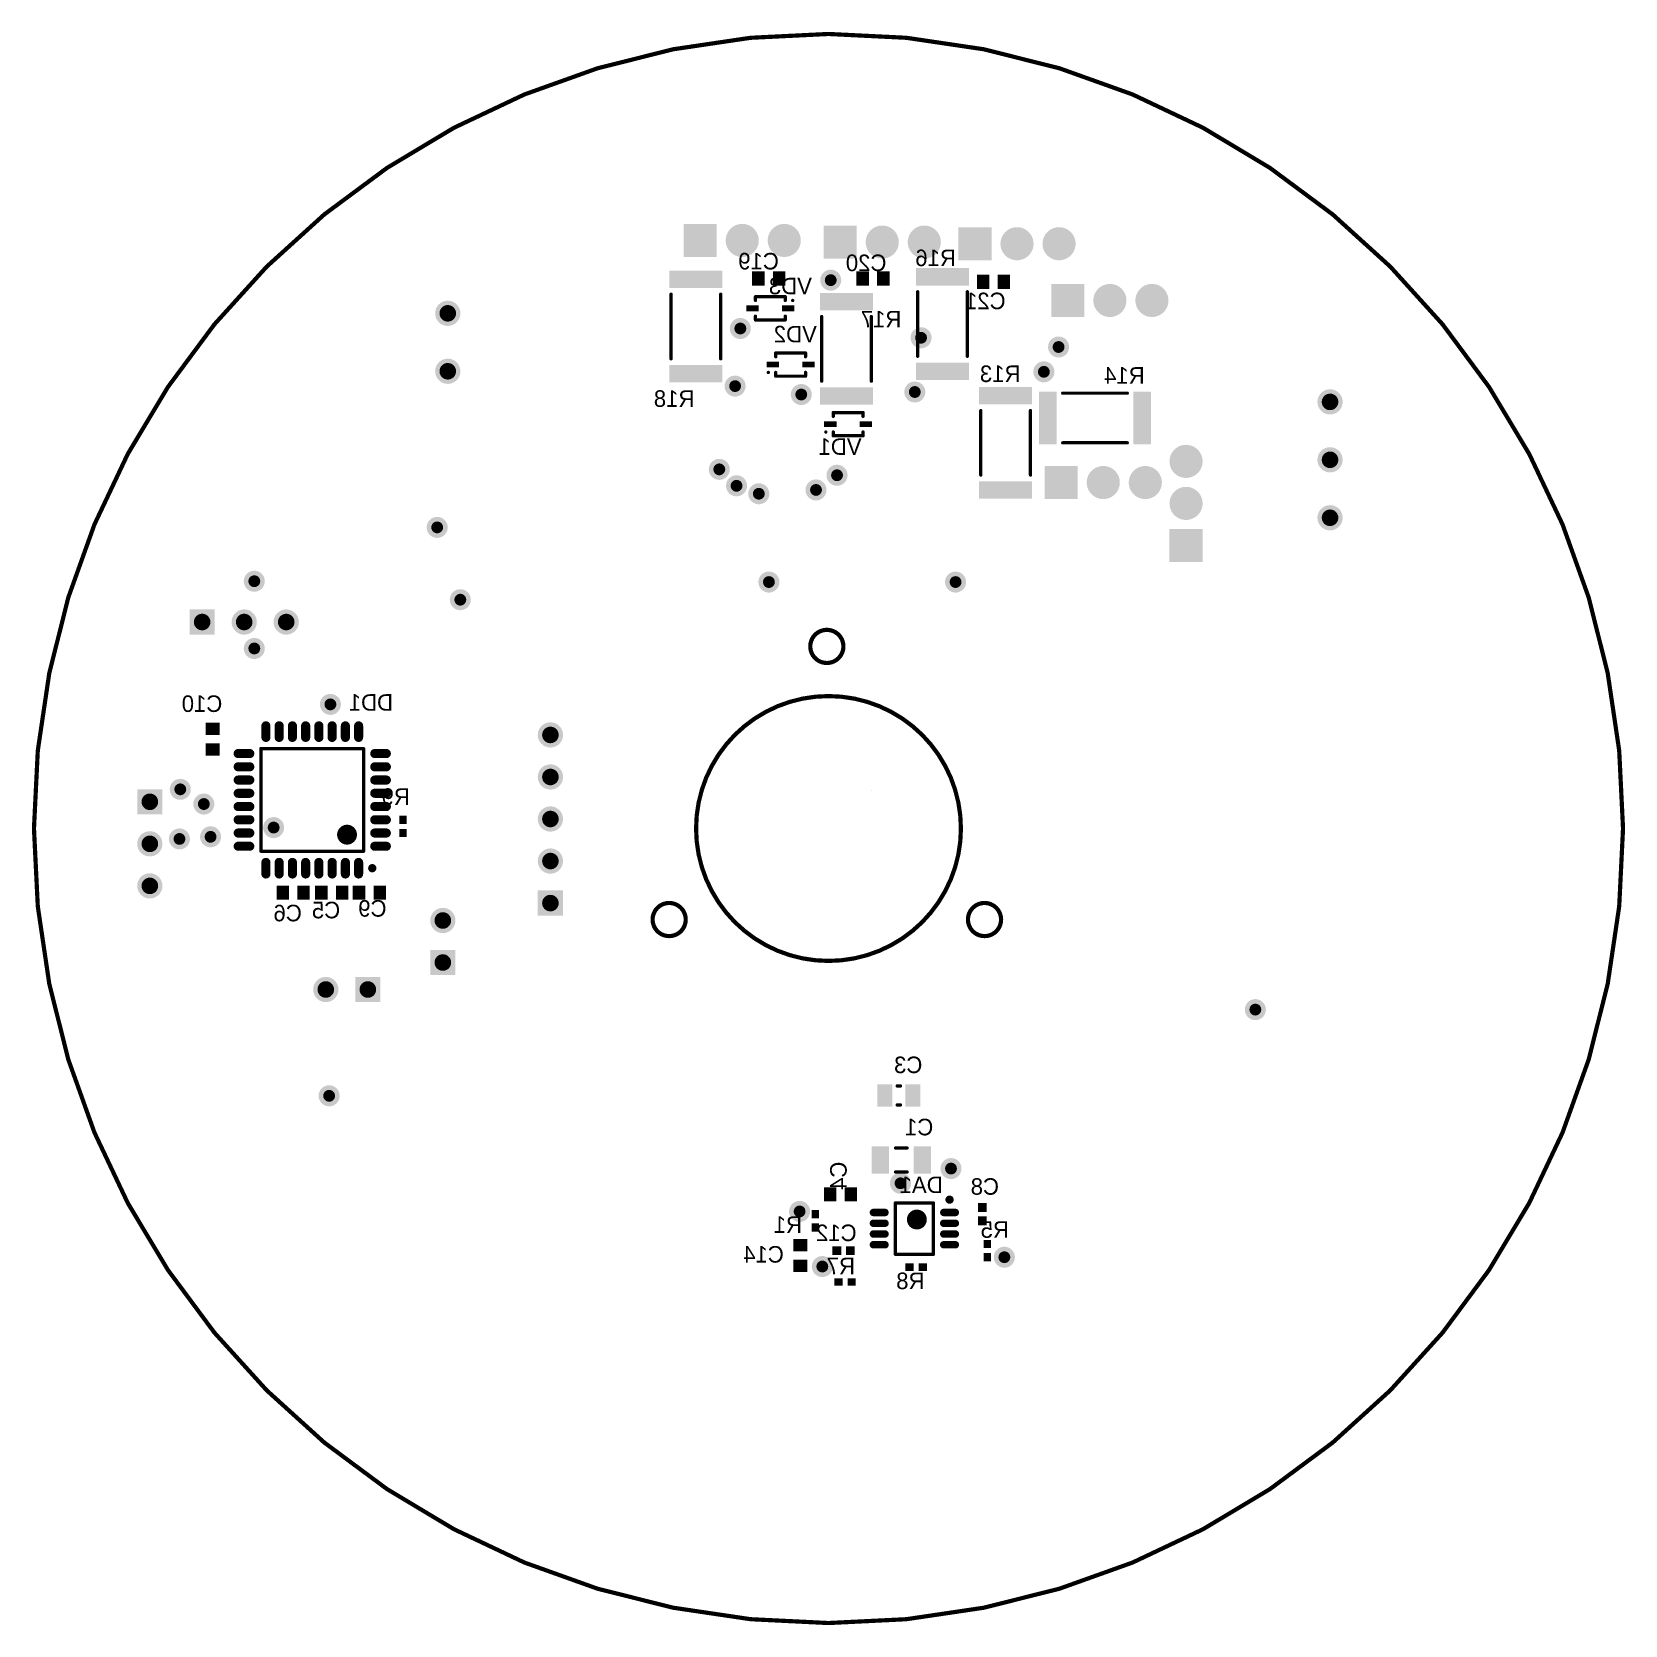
# Model space of a CAD drawing. Header units: millimetres. Extents: x 60.3 to 156.5, y 68.2 to 164.5.
import ezdxf

# ---------------------------------------------------------------- set-up
doc = ezdxf.new("R2010")
doc.units = ezdxf.units.MM
for name, color, linetype in [('BottomOverlay', 54, 'Continuous'), ('BottomPaste', 16, 'Continuous'), ('KeepOutLayer', 6, 'Continuous'), ('MultiLayer', 9, 'Continuous'), ('PadHoleLayer', 156, 'Continuous'), ('ViaHoleLayer', 16, 'Continuous')]:
    doc.layers.add(name, color=color, linetype=linetype)

# ---------------------------------------------------------------- blocks, each defined once
blk = doc.blocks.new('CAP0603_B_5')
at = {"layer": 'BottomPaste'}
for points in [[(-1, 0.425), (-1, -0.425), (-0.25, 0.425), (-0.25, -0.425)], [(0.25, 0.425), (0.25, -0.425), (1, 0.425), (1, -0.425)]]:
    blk.add_solid(points, dxfattribs=at)
blk = doc.blocks.new('CAP0603_B_6')
at = {"layer": 'BottomPaste'}
for points in [[(-1, 0.425), (-1, -0.425), (-0.25, 0.425), (-0.25, -0.425)], [(0.25, 0.425), (0.25, -0.425), (1, 0.425), (1, -0.425)]]:
    blk.add_solid(points, dxfattribs=at)
blk = doc.blocks.new('CAP0603_B_7')
at = {"layer": 'BottomPaste'}
for points in [[(-1, 0.425), (-1, -0.425), (-0.25, 0.425), (-0.25, -0.425)], [(0.25, 0.425), (0.25, -0.425), (1, 0.425), (1, -0.425)]]:
    blk.add_solid(points, dxfattribs=at)
blk = doc.blocks.new('CAP0603_B_12')
at = {"layer": 'BottomPaste'}
for points in [[(-1, 0.425), (-1, -0.425), (-0.25, 0.425), (-0.25, -0.425)], [(0.25, 0.425), (0.25, -0.425), (1, 0.425), (1, -0.425)]]:
    blk.add_solid(points, dxfattribs=at)
blk = doc.blocks.new('CAP0402_B_14')
at = {"layer": 'BottomPaste'}
for points in [[(-0.68, 0.26), (-0.68, -0.26), (-0.14, 0.26), (-0.14, -0.26)], [(0.14, 0.26), (0.14, -0.26), (0.68, 0.26), (0.68, -0.26)]]:
    blk.add_solid(points, dxfattribs=at)
blk = doc.blocks.new('CAP0603_B_16')
at = {"layer": 'BottomPaste'}
for points in [[(-1, 0.425), (-1, -0.425), (-0.25, 0.425), (-0.25, -0.425)], [(0.25, 0.425), (0.25, -0.425), (1, 0.425), (1, -0.425)]]:
    blk.add_solid(points, dxfattribs=at)
blk = doc.blocks.new('CAP0603_B_17')
at = {"layer": 'BottomPaste'}
for points in [[(-1, 0.425), (-1, -0.425), (-0.25, 0.425), (-0.25, -0.425)], [(0.25, 0.425), (0.25, -0.425), (1, 0.425), (1, -0.425)]]:
    blk.add_solid(points, dxfattribs=at)
blk = doc.blocks.new('CAP0402_B_18')
at = {"layer": 'BottomPaste'}
for points in [[(-0.68, 0.26), (-0.68, -0.26), (-0.14, 0.26), (-0.14, -0.26)], [(0.14, 0.26), (0.14, -0.26), (0.68, 0.26), (0.68, -0.26)]]:
    blk.add_solid(points, dxfattribs=at)
blk = doc.blocks.new('CAP0603_B_20')
at = {"layer": 'BottomPaste'}
for points in [[(-1, 0.425), (-1, -0.425), (-0.25, 0.425), (-0.25, -0.425)], [(0.25, 0.425), (0.25, -0.425), (1, 0.425), (1, -0.425)]]:
    blk.add_solid(points, dxfattribs=at)
blk = doc.blocks.new('CAP0603_B_21')
at = {"layer": 'BottomPaste'}
for points in [[(-1, 0.425), (-1, -0.425), (-0.25, 0.425), (-0.25, -0.425)], [(0.25, 0.425), (0.25, -0.425), (1, 0.425), (1, -0.425)]]:
    blk.add_solid(points, dxfattribs=at)
blk = doc.blocks.new('CAP0603_B_22')
at = {"layer": 'BottomPaste'}
for points in [[(-1, 0.425), (-1, -0.425), (-0.25, 0.425), (-0.25, -0.425)], [(0.25, 0.425), (0.25, -0.425), (1, 0.425), (1, -0.425)]]:
    blk.add_solid(points, dxfattribs=at)
blk = doc.blocks.new('CAP0805_B_23')
at = {"layer": 'BottomOverlay', "const_width": 0.2}
for points in [[(-0.1, 0.575), (0.1, 0.575)], [(-0.1, -0.575), (0.1, -0.575)]]:
    blk.add_lwpolyline(points, dxfattribs=at)
at = {"layer": 'BottomOverlay', "const_width": 0.1}
for points in [[(-0.15, 0.575, 1), (-0.05, 0.575, 1)], [(0.05, 0.575, 1), (0.15, 0.575, 1)], [(-0.15, -0.575, 1), (-0.05, -0.575, 1)], [(0.05, -0.575, 1), (0.15, -0.575, 1)]]:
    blk.add_lwpolyline(points, format="xyb", close=True, dxfattribs=at)
at = {"layer": 'BottomPaste'}
for points in [[(-1.3, 0.675), (-1.3, -0.675), (-0.4, 0.675), (-0.4, -0.675)], [(0.4, 0.675), (0.4, -0.675), (1.3, 0.675), (1.3, -0.675)]]:
    blk.add_solid(points, dxfattribs=at)
blk = doc.blocks.new('CAP1206_B_25')
at = {"layer": 'BottomOverlay', "const_width": 0.2}
for points in [[(-0.35, 0.725), (0.35, 0.725)], [(-0.35, -0.725), (0.35, -0.725)]]:
    blk.add_lwpolyline(points, dxfattribs=at)
at = {"layer": 'BottomOverlay', "const_width": 0.1}
for points in [[(-0.4, 0.725, 1), (-0.3, 0.725, 1)], [(0.3, 0.725, 1), (0.4, 0.725, 1)], [(-0.4, -0.725, 1), (-0.3, -0.725, 1)], [(0.3, -0.725, 1), (0.4, -0.725, 1)]]:
    blk.add_lwpolyline(points, format="xyb", close=True, dxfattribs=at)
at = {"layer": 'BottomPaste'}
for points in [[(-1.8, 0.825), (-1.8, -0.825), (-0.75, 0.825), (-0.75, -0.825)], [(0.75, 0.825), (0.75, -0.825), (1.8, 0.825), (1.8, -0.825)]]:
    blk.add_solid(points, dxfattribs=at)
blk = doc.blocks.new('350_3_26')
at = {"layer": 'MultiLayer', "const_width": 0.762}
for points in [[(-3.881, 0, 1), (-3.119, 0, 1)], [(-0.381, 0, 1), (0.381, 0, 1)], [(3.119, 0, 1), (3.881, 0, 1)]]:
    blk.add_lwpolyline(points, format="xyb", close=True, dxfattribs=at)
at = {"layer": 'PadHoleLayer', "const_width": 0.5}
for points in [[(-3.75, 0, 1), (-3.25, 0, 1)], [(-0.25, 0, 1), (0.25, 0, 1)], [(3.25, 0, 1), (3.75, 0, 1)]]:
    blk.add_lwpolyline(points, format="xyb", close=True, dxfattribs=at)
blk = doc.blocks.new('350_2_27')
at = {"layer": 'MultiLayer', "const_width": 0.762}
for points in [[(-2.131, 0, 1), (-1.369, 0, 1)], [(1.369, 0, 1), (2.131, 0, 1)]]:
    blk.add_lwpolyline(points, format="xyb", close=True, dxfattribs=at)
at = {"layer": 'PadHoleLayer', "const_width": 0.5}
for points in [[(-2, 0, 1), (-1.5, 0, 1)], [(1.5, 0, 1), (2, 0, 1)]]:
    blk.add_lwpolyline(points, format="xyb", close=True, dxfattribs=at)
blk = doc.blocks.new('PLC_2_28')
at = {"layer": 'MultiLayer', "const_width": 0.762}
blk.add_lwpolyline([(-1.651, 0, 1), (-0.889, 0, 1)], format="xyb", close=True, dxfattribs=at)
at = {"layer": 'MultiLayer'}
blk.add_solid([(0.508, -0.762), (2.032, -0.762), (0.508, 0.762), (2.032, 0.762)], dxfattribs=at)
at = {"layer": 'PadHoleLayer', "const_width": 0.5}
for points in [[(-1.52, 0, 1), (-1.02, 0, 1)], [(1.02, 0, 1), (1.52, 0, 1)]]:
    blk.add_lwpolyline(points, format="xyb", close=True, dxfattribs=at)
blk = doc.blocks.new('PLC_2_29')
at = {"layer": 'MultiLayer', "const_width": 0.762}
blk.add_lwpolyline([(-1.651, 0, 1), (-0.889, 0, 1)], format="xyb", close=True, dxfattribs=at)
at = {"layer": 'MultiLayer'}
blk.add_solid([(0.508, -0.762), (2.032, -0.762), (0.508, 0.762), (2.032, 0.762)], dxfattribs=at)
at = {"layer": 'PadHoleLayer', "const_width": 0.5}
for points in [[(-1.52, 0, 1), (-1.02, 0, 1)], [(1.02, 0, 1), (1.52, 0, 1)]]:
    blk.add_lwpolyline(points, format="xyb", close=True, dxfattribs=at)
blk = doc.blocks.new('PLC_5_30')
at = {"layer": 'MultiLayer', "const_width": 0.762}
for points in [[(-5.461, 0, 1), (-4.699, 0, 1)], [(-2.921, 0, 1), (-2.159, 0, 1)], [(-0.381, 0, 1), (0.381, 0, 1)], [(2.159, 0, 1), (2.921, 0, 1)]]:
    blk.add_lwpolyline(points, format="xyb", close=True, dxfattribs=at)
at = {"layer": 'MultiLayer'}
blk.add_solid([(4.318, -0.762), (5.842, -0.762), (4.318, 0.762), (5.842, 0.762)], dxfattribs=at)
at = {"layer": 'PadHoleLayer', "const_width": 0.5}
for points in [[(-5.33, 0, 1), (-4.83, 0, 1)], [(-2.79, 0, 1), (-2.29, 0, 1)], [(-0.25, 0, 1), (0.25, 0, 1)], [(2.29, 0, 1), (2.79, 0, 1)], [(4.83, 0, 1), (5.33, 0, 1)]]:
    blk.add_lwpolyline(points, format="xyb", close=True, dxfattribs=at)
blk = doc.blocks.new('PLC_3_31')
at = {"layer": 'MultiLayer', "const_width": 0.762}
for points in [[(-2.921, 0, 1), (-2.159, 0, 1)], [(-0.381, 0, 1), (0.381, 0, 1)]]:
    blk.add_lwpolyline(points, format="xyb", close=True, dxfattribs=at)
at = {"layer": 'MultiLayer'}
blk.add_solid([(1.778, -0.762), (3.302, -0.762), (1.778, 0.762), (3.302, 0.762)], dxfattribs=at)
at = {"layer": 'PadHoleLayer', "const_width": 0.5}
for points in [[(-2.79, 0, 1), (-2.29, 0, 1)], [(-0.25, 0, 1), (0.25, 0, 1)], [(2.29, 0, 1), (2.79, 0, 1)]]:
    blk.add_lwpolyline(points, format="xyb", close=True, dxfattribs=at)
blk = doc.blocks.new('PLC_3_32')
at = {"layer": 'MultiLayer', "const_width": 0.762}
for points in [[(-2.921, 0, 1), (-2.159, 0, 1)], [(-0.381, 0, 1), (0.381, 0, 1)]]:
    blk.add_lwpolyline(points, format="xyb", close=True, dxfattribs=at)
at = {"layer": 'MultiLayer'}
blk.add_solid([(1.778, -0.762), (3.302, -0.762), (1.778, 0.762), (3.302, 0.762)], dxfattribs=at)
at = {"layer": 'PadHoleLayer', "const_width": 0.5}
for points in [[(-2.79, 0, 1), (-2.29, 0, 1)], [(-0.25, 0, 1), (0.25, 0, 1)], [(2.29, 0, 1), (2.79, 0, 1)]]:
    blk.add_lwpolyline(points, format="xyb", close=True, dxfattribs=at)
blk = doc.blocks.new('TO_220_33')
at = {"layer": 'MultiLayer', "const_width": 1}
for points in [[(-0.5, 0, 1), (0.5, 0, 1)], [(2.04, 0, 1), (3.04, 0, 1)]]:
    blk.add_lwpolyline(points, format="xyb", close=True, dxfattribs=at)
at = {"layer": 'MultiLayer'}
blk.add_solid([(-3.54, -1), (-1.54, -1), (-3.54, 1), (-1.54, 1)], dxfattribs=at)
at = {"layer": 'PadHoleLayer', "const_width": 0.75}
for points in [[(-2.915, 0, 1), (-2.165, 0, 1)], [(-0.375, 0, 1), (0.375, 0, 1)], [(2.165, 0, 1), (2.915, 0, 1)]]:
    blk.add_lwpolyline(points, format="xyb", close=True, dxfattribs=at)
blk = doc.blocks.new('TO_220_34')
at = {"layer": 'MultiLayer', "const_width": 1}
for points in [[(-0.5, 0, 1), (0.5, 0, 1)], [(2.04, 0, 1), (3.04, 0, 1)]]:
    blk.add_lwpolyline(points, format="xyb", close=True, dxfattribs=at)
at = {"layer": 'MultiLayer'}
blk.add_solid([(-3.54, -1), (-1.54, -1), (-3.54, 1), (-1.54, 1)], dxfattribs=at)
at = {"layer": 'PadHoleLayer', "const_width": 0.75}
for points in [[(-2.915, 0, 1), (-2.165, 0, 1)], [(-0.375, 0, 1), (0.375, 0, 1)], [(2.165, 0, 1), (2.915, 0, 1)]]:
    blk.add_lwpolyline(points, format="xyb", close=True, dxfattribs=at)
blk = doc.blocks.new('TO_220_35')
at = {"layer": 'MultiLayer', "const_width": 1}
for points in [[(-0.5, 0, 1), (0.5, 0, 1)], [(2.04, 0, 1), (3.04, 0, 1)]]:
    blk.add_lwpolyline(points, format="xyb", close=True, dxfattribs=at)
at = {"layer": 'MultiLayer'}
blk.add_solid([(-3.54, -1), (-1.54, -1), (-3.54, 1), (-1.54, 1)], dxfattribs=at)
at = {"layer": 'PadHoleLayer', "const_width": 0.75}
for points in [[(-2.915, 0, 1), (-2.165, 0, 1)], [(-0.375, 0, 1), (0.375, 0, 1)], [(2.165, 0, 1), (2.915, 0, 1)]]:
    blk.add_lwpolyline(points, format="xyb", close=True, dxfattribs=at)
blk = doc.blocks.new('TO_220_36')
at = {"layer": 'MultiLayer', "const_width": 1}
for points in [[(-0.5, 0, 1), (0.5, 0, 1)], [(2.04, 0, 1), (3.04, 0, 1)]]:
    blk.add_lwpolyline(points, format="xyb", close=True, dxfattribs=at)
at = {"layer": 'MultiLayer'}
blk.add_solid([(-3.54, -1), (-1.54, -1), (-3.54, 1), (-1.54, 1)], dxfattribs=at)
at = {"layer": 'PadHoleLayer', "const_width": 0.75}
for points in [[(-2.915, 0, 1), (-2.165, 0, 1)], [(-0.375, 0, 1), (0.375, 0, 1)], [(2.165, 0, 1), (2.915, 0, 1)]]:
    blk.add_lwpolyline(points, format="xyb", close=True, dxfattribs=at)
blk = doc.blocks.new('TO_220_37')
at = {"layer": 'MultiLayer', "const_width": 1}
for points in [[(-0.5, 0, 1), (0.5, 0, 1)], [(2.04, 0, 1), (3.04, 0, 1)]]:
    blk.add_lwpolyline(points, format="xyb", close=True, dxfattribs=at)
at = {"layer": 'MultiLayer'}
blk.add_solid([(-3.54, -1), (-1.54, -1), (-3.54, 1), (-1.54, 1)], dxfattribs=at)
at = {"layer": 'PadHoleLayer', "const_width": 0.75}
for points in [[(-2.915, 0, 1), (-2.165, 0, 1)], [(-0.375, 0, 1), (0.375, 0, 1)], [(2.165, 0, 1), (2.915, 0, 1)]]:
    blk.add_lwpolyline(points, format="xyb", close=True, dxfattribs=at)
blk = doc.blocks.new('TO_220_38')
at = {"layer": 'MultiLayer', "const_width": 1}
for points in [[(-0.5, 0, 1), (0.5, 0, 1)], [(2.04, 0, 1), (3.04, 0, 1)]]:
    blk.add_lwpolyline(points, format="xyb", close=True, dxfattribs=at)
at = {"layer": 'MultiLayer'}
blk.add_solid([(-3.54, -1), (-1.54, -1), (-3.54, 1), (-1.54, 1)], dxfattribs=at)
at = {"layer": 'PadHoleLayer', "const_width": 0.75}
for points in [[(-2.915, 0, 1), (-2.165, 0, 1)], [(-0.375, 0, 1), (0.375, 0, 1)], [(2.165, 0, 1), (2.915, 0, 1)]]:
    blk.add_lwpolyline(points, format="xyb", close=True, dxfattribs=at)
blk = doc.blocks.new('SOD323_B_39')
at = {"layer": 'BottomOverlay', "const_width": 0.2}
for points in [[(0.9, 0.7), (-0.9, 0.7)], [(-0.9, 0.7), (-0.9, 0.475)], [(0.9, 0.7), (0.9, 0.475)], [(-0.9, -0.475), (-0.9, -0.7)], [(0.9, -0.7), (-0.9, -0.7)], [(0.9, -0.475), (0.9, -0.7)]]:
    blk.add_lwpolyline(points, dxfattribs=at)
at = {"layer": 'BottomOverlay'}
for points, const_width in [([(-0.95, 0.7, 1), (-0.85, 0.7, 1)], 0.1), ([(-0.95, 0.7, 1), (-0.85, 0.7, 1)], 0.1), ([(-0.95, 0.475, 1), (-0.85, 0.475, 1)], 0.1), ([(0.85, 0.7, 1), (0.95, 0.7, 1)], 0.1), ([(0.85, 0.7, 1), (0.95, 0.7, 1)], 0.1), ([(0.85, 0.475, 1), (0.95, 0.475, 1)], 0.1), ([(-1.3, -0.475, 1), (-1.4, -0.475, 1)], 0.1), ([(-1.425, -0.475, 1), (-1.375, -0.475, 1)], 0.05), ([(-1.325, -0.475, 1), (-1.275, -0.475, 1)], 0.05), ([(-0.95, -0.475, 1), (-0.85, -0.475, 1)], 0.1), ([(-0.95, -0.7, 1), (-0.85, -0.7, 1)], 0.1), ([(-0.95, -0.7, 1), (-0.85, -0.7, 1)], 0.1), ([(0.85, -0.475, 1), (0.95, -0.475, 1)], 0.1), ([(0.85, -0.7, 1), (0.95, -0.7, 1)], 0.1), ([(0.85, -0.7, 1), (0.95, -0.7, 1)], 0.1)]:
    blk.add_lwpolyline(points, format="xyb", close=True, dxfattribs=dict(at, const_width=const_width))
at = {"layer": 'BottomPaste'}
for points in [[(-1.45, 0.175), (-1.45, -0.175), (-0.7, 0.175), (-0.7, -0.175)], [(0.7, 0.175), (0.7, -0.175), (1.45, 0.175), (1.45, -0.175)]]:
    blk.add_solid(points, dxfattribs=at)
blk = doc.blocks.new('SOD323_B_40')
at = {"layer": 'BottomOverlay', "const_width": 0.2}
for points in [[(-0.9, 0.475), (-0.9, 0.7)], [(-0.9, 0.7), (0.9, 0.7)], [(0.9, 0.475), (0.9, 0.7)], [(-0.9, -0.7), (-0.9, -0.475)], [(-0.9, -0.7), (0.9, -0.7)], [(0.9, -0.7), (0.9, -0.475)]]:
    blk.add_lwpolyline(points, dxfattribs=at)
at = {"layer": 'BottomOverlay'}
for points, const_width in [([(-0.95, 0.7, 1), (-0.85, 0.7, 1)], 0.1), ([(-0.95, 0.7, 1), (-0.85, 0.7, 1)], 0.1), ([(-0.95, 0.475, 1), (-0.85, 0.475, 1)], 0.1), ([(0.85, 0.7, 1), (0.95, 0.7, 1)], 0.1), ([(0.85, 0.7, 1), (0.95, 0.7, 1)], 0.1), ([(0.85, 0.475, 1), (0.95, 0.475, 1)], 0.1), ([(-1.3, -0.475, 1), (-1.4, -0.475, 1)], 0.1), ([(-1.425, -0.475, 1), (-1.375, -0.475, 1)], 0.05), ([(-1.325, -0.475, 1), (-1.275, -0.475, 1)], 0.05), ([(-0.95, -0.475, 1), (-0.85, -0.475, 1)], 0.1), ([(-0.95, -0.7, 1), (-0.85, -0.7, 1)], 0.1), ([(-0.95, -0.7, 1), (-0.85, -0.7, 1)], 0.1), ([(0.85, -0.475, 1), (0.95, -0.475, 1)], 0.1), ([(0.85, -0.7, 1), (0.95, -0.7, 1)], 0.1), ([(0.85, -0.7, 1), (0.95, -0.7, 1)], 0.1)]:
    blk.add_lwpolyline(points, format="xyb", close=True, dxfattribs=dict(at, const_width=const_width))
at = {"layer": 'BottomPaste'}
for points in [[(-1.45, 0.175), (-1.45, -0.175), (-0.7, 0.175), (-0.7, -0.175)], [(0.7, 0.175), (0.7, -0.175), (1.45, 0.175), (1.45, -0.175)]]:
    blk.add_solid(points, dxfattribs=at)
blk = doc.blocks.new('SOD323_B_41')
at = {"layer": 'BottomOverlay', "const_width": 0.2}
for points in [[(-0.9, 0.475), (-0.9, 0.7)], [(-0.9, 0.7), (0.9, 0.7)], [(0.9, 0.475), (0.9, 0.7)], [(-0.9, -0.7), (-0.9, -0.475)], [(-0.9, -0.7), (0.9, -0.7)], [(0.9, -0.7), (0.9, -0.475)]]:
    blk.add_lwpolyline(points, dxfattribs=at)
at = {"layer": 'BottomOverlay'}
for points, const_width in [([(-0.95, 0.7, 1), (-0.85, 0.7, 1)], 0.1), ([(-0.95, 0.7, 1), (-0.85, 0.7, 1)], 0.1), ([(-0.95, 0.475, 1), (-0.85, 0.475, 1)], 0.1), ([(0.85, 0.7, 1), (0.95, 0.7, 1)], 0.1), ([(0.85, 0.7, 1), (0.95, 0.7, 1)], 0.1), ([(0.85, 0.475, 1), (0.95, 0.475, 1)], 0.1), ([(-1.3, -0.475, 1), (-1.4, -0.475, 1)], 0.1), ([(-1.425, -0.475, 1), (-1.375, -0.475, 1)], 0.05), ([(-1.325, -0.475, 1), (-1.275, -0.475, 1)], 0.05), ([(-0.95, -0.475, 1), (-0.85, -0.475, 1)], 0.1), ([(-0.95, -0.7, 1), (-0.85, -0.7, 1)], 0.1), ([(-0.95, -0.7, 1), (-0.85, -0.7, 1)], 0.1), ([(0.85, -0.475, 1), (0.95, -0.475, 1)], 0.1), ([(0.85, -0.7, 1), (0.95, -0.7, 1)], 0.1), ([(0.85, -0.7, 1), (0.95, -0.7, 1)], 0.1)]:
    blk.add_lwpolyline(points, format="xyb", close=True, dxfattribs=dict(at, const_width=const_width))
at = {"layer": 'BottomPaste'}
for points in [[(-1.45, 0.175), (-1.45, -0.175), (-0.7, 0.175), (-0.7, -0.175)], [(0.7, 0.175), (0.7, -0.175), (1.45, 0.175), (1.45, -0.175)]]:
    blk.add_solid(points, dxfattribs=at)
blk = doc.blocks.new('RES2512_B_46')
at = {"layer": 'BottomOverlay', "const_width": 0.2}
for points in [[(-1.95, 1.5), (1.95, 1.5)], [(-1.95, -1.5), (1.95, -1.5)]]:
    blk.add_lwpolyline(points, dxfattribs=at)
at = {"layer": 'BottomOverlay', "const_width": 0.1}
for points in [[(-2, 1.5, 1), (-1.9, 1.5, 1)], [(1.9, 1.5, 1), (2, 1.5, 1)], [(-2, -1.5, 1), (-1.9, -1.5, 1)], [(1.9, -1.5, 1), (2, -1.5, 1)]]:
    blk.add_lwpolyline(points, format="xyb", close=True, dxfattribs=at)
at = {"layer": 'BottomPaste'}
for points in [[(-3.375, 1.6), (-3.375, -1.6), (-2.325, 1.6), (-2.325, -1.6)], [(2.325, 1.6), (2.325, -1.6), (3.375, 1.6), (3.375, -1.6)]]:
    blk.add_solid(points, dxfattribs=at)
blk = doc.blocks.new('RES2512_B_47')
at = {"layer": 'BottomOverlay', "const_width": 0.2}
for points in [[(-1.95, 1.5), (1.95, 1.5)], [(-1.95, -1.5), (1.95, -1.5)]]:
    blk.add_lwpolyline(points, dxfattribs=at)
at = {"layer": 'BottomOverlay', "const_width": 0.1}
for points in [[(-2, 1.5, 1), (-1.9, 1.5, 1)], [(1.9, 1.5, 1), (2, 1.5, 1)], [(-2, -1.5, 1), (-1.9, -1.5, 1)], [(1.9, -1.5, 1), (2, -1.5, 1)]]:
    blk.add_lwpolyline(points, format="xyb", close=True, dxfattribs=at)
at = {"layer": 'BottomPaste'}
for points in [[(-3.375, 1.6), (-3.375, -1.6), (-2.325, 1.6), (-2.325, -1.6)], [(2.325, 1.6), (2.325, -1.6), (3.375, 1.6), (3.375, -1.6)]]:
    blk.add_solid(points, dxfattribs=at)
blk = doc.blocks.new('RES2512_B_48')
at = {"layer": 'BottomOverlay', "const_width": 0.2}
for points in [[(-1.95, 1.5), (1.95, 1.5)], [(-1.95, -1.5), (1.95, -1.5)]]:
    blk.add_lwpolyline(points, dxfattribs=at)
at = {"layer": 'BottomOverlay', "const_width": 0.1}
for points in [[(-2, 1.5, 1), (-1.9, 1.5, 1)], [(1.9, 1.5, 1), (2, 1.5, 1)], [(-2, -1.5, 1), (-1.9, -1.5, 1)], [(1.9, -1.5, 1), (2, -1.5, 1)]]:
    blk.add_lwpolyline(points, format="xyb", close=True, dxfattribs=at)
at = {"layer": 'BottomPaste'}
for points in [[(-3.375, 1.6), (-3.375, -1.6), (-2.325, 1.6), (-2.325, -1.6)], [(2.325, 1.6), (2.325, -1.6), (3.375, 1.6), (3.375, -1.6)]]:
    blk.add_solid(points, dxfattribs=at)
blk = doc.blocks.new('RES2512_B_50')
at = {"layer": 'BottomOverlay', "const_width": 0.2}
for points in [[(-1.95, 1.5), (1.95, 1.5)], [(-1.95, -1.5), (1.95, -1.5)]]:
    blk.add_lwpolyline(points, dxfattribs=at)
at = {"layer": 'BottomOverlay', "const_width": 0.1}
for points in [[(-2, 1.5, 1), (-1.9, 1.5, 1)], [(1.9, 1.5, 1), (2, 1.5, 1)], [(-2, -1.5, 1), (-1.9, -1.5, 1)], [(1.9, -1.5, 1), (2, -1.5, 1)]]:
    blk.add_lwpolyline(points, format="xyb", close=True, dxfattribs=at)
at = {"layer": 'BottomPaste'}
for points in [[(-3.375, 1.6), (-3.375, -1.6), (-2.325, 1.6), (-2.325, -1.6)], [(2.325, 1.6), (2.325, -1.6), (3.375, 1.6), (3.375, -1.6)]]:
    blk.add_solid(points, dxfattribs=at)
blk = doc.blocks.new('RES2512_B_51')
at = {"layer": 'BottomOverlay', "const_width": 0.2}
for points in [[(1.95, 1.5), (-1.95, 1.5)], [(1.95, -1.5), (-1.95, -1.5)]]:
    blk.add_lwpolyline(points, dxfattribs=at)
at = {"layer": 'BottomOverlay', "const_width": 0.1}
for points in [[(-2, 1.5, 1), (-1.9, 1.5, 1)], [(1.9, 1.5, 1), (2, 1.5, 1)], [(-2, -1.5, 1), (-1.9, -1.5, 1)], [(1.9, -1.5, 1), (2, -1.5, 1)]]:
    blk.add_lwpolyline(points, format="xyb", close=True, dxfattribs=at)
at = {"layer": 'BottomPaste'}
for points in [[(-3.375, 1.6), (-3.375, -1.6), (-2.325, 1.6), (-2.325, -1.6)], [(2.325, 1.6), (2.325, -1.6), (3.375, 1.6), (3.375, -1.6)]]:
    blk.add_solid(points, dxfattribs=at)
blk = doc.blocks.new('RES0402_B_55')
at = {"layer": 'BottomPaste'}
for points in [[(-0.65, 0.225), (-0.65, -0.225), (-0.15, 0.225), (-0.15, -0.225)], [(0.15, 0.225), (0.15, -0.225), (0.65, 0.225), (0.65, -0.225)]]:
    blk.add_solid(points, dxfattribs=at)
blk = doc.blocks.new('RES0402_B_56')
at = {"layer": 'BottomPaste'}
for points in [[(-0.65, 0.225), (-0.65, -0.225), (-0.15, 0.225), (-0.15, -0.225)], [(0.15, 0.225), (0.15, -0.225), (0.65, 0.225), (0.65, -0.225)]]:
    blk.add_solid(points, dxfattribs=at)
blk = doc.blocks.new('RES0402_B_57')
at = {"layer": 'BottomPaste'}
for points in [[(-0.65, 0.225), (-0.65, -0.225), (-0.15, 0.225), (-0.15, -0.225)], [(0.15, 0.225), (0.15, -0.225), (0.65, 0.225), (0.65, -0.225)]]:
    blk.add_solid(points, dxfattribs=at)
blk = doc.blocks.new('RES0402_B_59')
at = {"layer": 'BottomPaste'}
for points in [[(-0.65, 0.225), (-0.65, -0.225), (-0.15, 0.225), (-0.15, -0.225)], [(0.15, 0.225), (0.15, -0.225), (0.65, 0.225), (0.65, -0.225)]]:
    blk.add_solid(points, dxfattribs=at)
blk = doc.blocks.new('RES0402_B_63')
at = {"layer": 'BottomPaste'}
for points in [[(-0.65, 0.225), (-0.65, -0.225), (-0.15, 0.225), (-0.15, -0.225)], [(0.15, 0.225), (0.15, -0.225), (0.65, 0.225), (0.65, -0.225)]]:
    blk.add_solid(points, dxfattribs=at)
blk = doc.blocks.new('LQFP32_B_66')
at = {"layer": 'BottomOverlay', "const_width": 0.2}
for points in [[(-3.1, 3.1), (3.1, 3.1)], [(-3.1, 3.1), (-3.1, -3.1)], [(3.1, 3.1), (3.1, -3.1)], [(-3.1, -3.1), (3.1, -3.1)]]:
    blk.add_lwpolyline(points, dxfattribs=at)
at = {"layer": 'BottomOverlay'}
for points, const_width in [([(-3.15, 3.1, 1), (-3.05, 3.1, 1)], 0.1), ([(-3.15, 3.1, 1), (-3.05, 3.1, 1)], 0.1), ([(3.05, 3.1, 1), (3.15, 3.1, 1)], 0.1), ([(3.05, 3.1, 1), (3.15, 3.1, 1)], 0.1), ([(-1.8, -2.1, 1), (-2.4, -2.1, 1)], 0.6), ([(-2.55, -2.1, 1), (-2.25, -2.1, 1)], 0.3), ([(-1.95, -2.1, 1), (-1.65, -2.1, 1)], 0.3), ([(-4, -3.625, 1), (-4.25, -3.625, 1)], 0.25), ([(-4.313, -3.625, 1), (-4.188, -3.625, 1)], 0.125), ([(-4.062, -3.625, 1), (-3.938, -3.625, 1)], 0.125), ([(-3.15, -3.1, 1), (-3.05, -3.1, 1)], 0.1), ([(-3.15, -3.1, 1), (-3.05, -3.1, 1)], 0.1), ([(3.05, -3.1, 1), (3.15, -3.1, 1)], 0.1), ([(3.05, -3.1, 1), (3.15, -3.1, 1)], 0.1)]:
    blk.add_lwpolyline(points, format="xyb", close=True, dxfattribs=dict(at, const_width=const_width))
at = {"layer": 'BottomPaste', "const_width": 0.55}
for points in [[(-2.8, 4.475), (-2.8, 3.775)], [(-2, 4.475), (-2, 3.775)], [(-1.2, 4.475), (-1.2, 3.775)], [(-0.4, 4.475), (-0.4, 3.775)], [(0.4, 4.475), (0.4, 3.775)], [(1.2, 4.475), (1.2, 3.775)], [(2, 4.475), (2, 3.775)], [(2.8, 4.475), (2.8, 3.775)], [(-3.775, 2.8), (-4.475, 2.8)], [(4.475, 2.8), (3.775, 2.8)], [(-3.775, 2), (-4.475, 2)], [(4.475, 2), (3.775, 2)], [(-3.775, 1.2), (-4.475, 1.2)], [(4.475, 1.2), (3.775, 1.2)], [(-3.775, 0.4), (-4.475, 0.4)], [(4.475, 0.4), (3.775, 0.4)], [(-3.775, -0.4), (-4.475, -0.4)], [(-3.775, -1.2), (-4.475, -1.2)], [(4.475, -0.4), (3.775, -0.4)], [(4.475, -1.2), (3.775, -1.2)], [(-3.775, -2), (-4.475, -2)], [(4.475, -2), (3.775, -2)], [(-3.775, -2.8), (-4.475, -2.8)], [(4.475, -2.8), (3.775, -2.8)], [(-2.8, -3.775), (-2.8, -4.475)], [(-2, -3.775), (-2, -4.475)], [(-1.2, -3.775), (-1.2, -4.475)], [(-0.4, -3.775), (-0.4, -4.475)], [(0.4, -3.775), (0.4, -4.475)], [(1.2, -3.775), (1.2, -4.475)], [(2, -3.775), (2, -4.475)], [(2.8, -3.775), (2.8, -4.475)]]:
    blk.add_lwpolyline(points, dxfattribs=at)
at = {"layer": 'BottomPaste', "const_width": 0.275}
for points in [[(-2.937, 4.475, 1), (-2.662, 4.475, 1)], [(-2.937, 3.775, 1), (-2.662, 3.775, 1)], [(-2.137, 4.475, 1), (-1.862, 4.475, 1)], [(-2.137, 3.775, 1), (-1.862, 3.775, 1)], [(-1.338, 4.475, 1), (-1.062, 4.475, 1)], [(-1.338, 3.775, 1), (-1.062, 3.775, 1)], [(-0.538, 4.475, 1), (-0.263, 4.475, 1)], [(-0.538, 3.775, 1), (-0.263, 3.775, 1)], [(0.263, 4.475, 1), (0.538, 4.475, 1)], [(0.263, 3.775, 1), (0.538, 3.775, 1)], [(1.063, 4.475, 1), (1.338, 4.475, 1)], [(1.063, 3.775, 1), (1.338, 3.775, 1)], [(1.863, 4.475, 1), (2.138, 4.475, 1)], [(1.863, 3.775, 1), (2.138, 3.775, 1)], [(2.663, 4.475, 1), (2.938, 4.475, 1)], [(2.663, 3.775, 1), (2.938, 3.775, 1)], [(-4.612, 2.8, 1), (-4.337, 2.8, 1)], [(-3.912, 2.8, 1), (-3.637, 2.8, 1)], [(3.638, 2.8, 1), (3.913, 2.8, 1)], [(4.338, 2.8, 1), (4.613, 2.8, 1)], [(-4.612, 2, 1), (-4.337, 2, 1)], [(-3.912, 2, 1), (-3.637, 2, 1)], [(3.638, 2, 1), (3.913, 2, 1)], [(4.338, 2, 1), (4.613, 2, 1)], [(-4.612, 1.2, 1), (-4.337, 1.2, 1)], [(-3.912, 1.2, 1), (-3.637, 1.2, 1)], [(3.638, 1.2, 1), (3.913, 1.2, 1)], [(4.338, 1.2, 1), (4.613, 1.2, 1)], [(-4.612, 0.4, 1), (-4.337, 0.4, 1)], [(-3.912, 0.4, 1), (-3.637, 0.4, 1)], [(3.638, 0.4, 1), (3.913, 0.4, 1)], [(4.338, 0.4, 1), (4.613, 0.4, 1)], [(-4.612, -0.4, 1), (-4.337, -0.4, 1)], [(-4.612, -1.2, 1), (-4.337, -1.2, 1)], [(-3.912, -0.4, 1), (-3.637, -0.4, 1)], [(-3.912, -1.2, 1), (-3.637, -1.2, 1)], [(3.638, -0.4, 1), (3.913, -0.4, 1)], [(3.638, -1.2, 1), (3.913, -1.2, 1)], [(4.338, -0.4, 1), (4.613, -0.4, 1)], [(4.338, -1.2, 1), (4.613, -1.2, 1)], [(-4.612, -2, 1), (-4.337, -2, 1)], [(-3.912, -2, 1), (-3.637, -2, 1)], [(3.638, -2, 1), (3.913, -2, 1)], [(4.338, -2, 1), (4.613, -2, 1)], [(-4.612, -2.8, 1), (-4.337, -2.8, 1)], [(-3.912, -2.8, 1), (-3.637, -2.8, 1)], [(3.638, -2.8, 1), (3.913, -2.8, 1)], [(4.338, -2.8, 1), (4.613, -2.8, 1)], [(-2.937, -3.775, 1), (-2.662, -3.775, 1)], [(-2.137, -3.775, 1), (-1.862, -3.775, 1)], [(-1.338, -3.775, 1), (-1.062, -3.775, 1)], [(-0.538, -3.775, 1), (-0.263, -3.775, 1)], [(0.263, -3.775, 1), (0.538, -3.775, 1)], [(1.063, -3.775, 1), (1.338, -3.775, 1)], [(1.863, -3.775, 1), (2.138, -3.775, 1)], [(2.663, -3.775, 1), (2.938, -3.775, 1)], [(-2.937, -4.475, 1), (-2.662, -4.475, 1)], [(-2.137, -4.475, 1), (-1.862, -4.475, 1)], [(-1.338, -4.475, 1), (-1.062, -4.475, 1)], [(-0.538, -4.475, 1), (-0.263, -4.475, 1)], [(0.263, -4.475, 1), (0.538, -4.475, 1)], [(1.063, -4.475, 1), (1.338, -4.475, 1)], [(1.863, -4.475, 1), (2.138, -4.475, 1)], [(2.663, -4.475, 1), (2.938, -4.475, 1)]]:
    blk.add_lwpolyline(points, format="xyb", close=True, dxfattribs=at)
blk = doc.blocks.new('VSSOP8_B_70')
at = {"layer": 'BottomOverlay', "const_width": 0.2}
for points in [[(1.15, 1.55), (-1.15, 1.55)], [(-1.15, 1.55), (-1.15, -1.55)], [(1.15, 1.55), (1.15, -1.55)], [(1.15, -1.55), (-1.15, -1.55)]]:
    blk.add_lwpolyline(points, dxfattribs=at)
at = {"layer": 'BottomOverlay'}
for points, const_width in [([(-1.2, 1.55, 1), (-1.1, 1.55, 1)], 0.1), ([(-1.2, 1.55, 1), (-1.1, 1.55, 1)], 0.1), ([(1.1, 1.55, 1), (1.2, 1.55, 1)], 0.1), ([(1.1, 1.55, 1), (1.2, 1.55, 1)], 0.1), ([(0.15, -0.55, 1), (-0.45, -0.55, 1)], 0.6), ([(-0.6, -0.55, 1), (-0.3, -0.55, 1)], 0.3), ([(0, -0.55, 1), (0.3, -0.55, 1)], 0.3), ([(-2, -1.75, 1), (-2.25, -1.75, 1)], 0.25), ([(-2.312, -1.75, 1), (-2.188, -1.75, 1)], 0.125), ([(-2.062, -1.75, 1), (-1.937, -1.75, 1)], 0.125), ([(-1.2, -1.55, 1), (-1.1, -1.55, 1)], 0.1), ([(-1.2, -1.55, 1), (-1.1, -1.55, 1)], 0.1), ([(1.1, -1.55, 1), (1.2, -1.55, 1)], 0.1), ([(1.1, -1.55, 1), (1.2, -1.55, 1)], 0.1)]:
    blk.add_lwpolyline(points, format="xyb", close=True, dxfattribs=dict(at, const_width=const_width))
at = {"layer": 'BottomPaste', "const_width": 0.45}
for points in [[(-1.775, 0.975), (-2.475, 0.975)], [(2.475, 0.975), (1.775, 0.975)], [(-1.775, 0.325), (-2.475, 0.325)], [(2.475, 0.325), (1.775, 0.325)], [(-1.775, -0.325), (-2.475, -0.325)], [(-1.775, -0.975), (-2.475, -0.975)], [(2.475, -0.325), (1.775, -0.325)], [(2.475, -0.975), (1.775, -0.975)]]:
    blk.add_lwpolyline(points, dxfattribs=at)
at = {"layer": 'BottomPaste', "const_width": 0.225}
for points in [[(-2.588, 0.975, 1), (-2.363, 0.975, 1)], [(-1.888, 0.975, 1), (-1.663, 0.975, 1)], [(1.662, 0.975, 1), (1.887, 0.975, 1)], [(2.362, 0.975, 1), (2.587, 0.975, 1)], [(-2.588, 0.325, 1), (-2.363, 0.325, 1)], [(-1.888, 0.325, 1), (-1.663, 0.325, 1)], [(1.662, 0.325, 1), (1.887, 0.325, 1)], [(2.362, 0.325, 1), (2.587, 0.325, 1)], [(-2.588, -0.325, 1), (-2.363, -0.325, 1)], [(-2.588, -0.975, 1), (-2.363, -0.975, 1)], [(-1.888, -0.325, 1), (-1.663, -0.325, 1)], [(-1.888, -0.975, 1), (-1.663, -0.975, 1)], [(1.662, -0.325, 1), (1.887, -0.325, 1)], [(1.662, -0.975, 1), (1.887, -0.975, 1)], [(2.362, -0.325, 1), (2.587, -0.325, 1)], [(2.362, -0.975, 1), (2.587, -0.975, 1)]]:
    blk.add_lwpolyline(points, format="xyb", close=True, dxfattribs=at)

msp = doc.modelspace()

# ---------------------------------------------------------------- linework, layer by layer
at = {"layer": 'KeepOutLayer'}
for points, const_width in [([(156.4, 116.327, 1), (60.4, 116.327, 1)], 0.254), ([(109.3, 127.327, 1), (107.3, 127.327, 1)], 0.254), ([(107.236, 127.327, 1), (107.363, 127.327, 1)], 0.127), ([(109.236, 127.327, 1), (109.363, 127.327, 1)], 0.127), ([(116.4, 116.327, 1), (100.4, 116.327, 1)], 0.254), ([(60.337, 116.327, 1), (60.464, 116.327, 1)], 0.127), ([(100.337, 116.327, 1), (100.464, 116.327, 1)], 0.127), ([(116.337, 116.327, 1), (116.464, 116.327, 1)], 0.127), ([(156.337, 116.327, 1), (156.464, 116.327, 1)], 0.127), ([(99.774, 110.827, 1), (97.774, 110.827, 1)], 0.254), ([(118.826, 110.827, 1), (116.826, 110.827, 1)], 0.254), ([(97.71, 110.827, 1), (97.837, 110.827, 1)], 0.127), ([(99.71, 110.827, 1), (99.837, 110.827, 1)], 0.127), ([(116.763, 110.827, 1), (116.89, 110.827, 1)], 0.127), ([(118.763, 110.827, 1), (118.89, 110.827, 1)], 0.127)]:
    msp.add_lwpolyline(points, format="xyb", close=True, dxfattribs=dict(at, const_width=const_width))
at = {"layer": 'MultiLayer'}
for p, q in [((107.523, 127.964), (107.663, 128.104)), ((107.663, 128.104), (107.826, 128.213)), ((107.826, 128.213), (108.008, 128.289)), ((108.008, 128.289), (108.202, 128.327)), ((108.202, 128.327), (108.398, 128.327)), ((108.398, 128.327), (108.592, 128.289)), ((108.592, 128.289), (108.774, 128.213)), ((108.774, 128.213), (108.937, 128.104)), ((108.937, 128.104), (109.077, 127.964)), ((107.3, 127.425), (107.338, 127.619)), ((107.3, 127.327), (107.3, 127.425)), ((107.3, 127.229), (107.3, 127.327)), ((107.338, 127.035), (107.3, 127.229)), ((107.338, 127.619), (107.414, 127.801)), ((107.414, 127.801), (107.523, 127.964)), ((109.077, 127.964), (109.186, 127.801)), ((109.186, 127.801), (109.262, 127.619)), ((109.262, 127.619), (109.3, 127.425)), ((109.3, 127.229), (109.262, 127.035)), ((109.3, 127.425), (109.3, 127.327)), ((109.3, 127.327), (109.3, 127.229)), ((107.414, 126.853), (107.338, 127.035)), ((107.523, 126.69), (107.414, 126.853)), ((107.663, 126.55), (107.523, 126.69)), ((107.826, 126.441), (107.663, 126.55)), ((108.008, 126.365), (107.826, 126.441)), ((108.202, 126.327), (108.008, 126.365)), ((108.398, 126.327), (108.202, 126.327)), ((108.592, 126.365), (108.398, 126.327)), ((108.774, 126.441), (108.592, 126.365)), ((108.937, 126.55), (108.774, 126.441)), ((109.077, 126.69), (108.937, 126.55)), ((109.186, 126.853), (109.077, 126.69)), ((109.262, 127.035), (109.186, 126.853)), ((106.454, 124.097), (107.225, 124.25)), ((107.225, 124.25), (108.007, 124.327)), ((108.007, 124.327), (108.793, 124.327)), ((108.793, 124.327), (109.575, 124.25)), ((109.575, 124.25), (110.346, 124.097)), ((104.282, 123.197), (104.975, 123.568)), ((104.975, 123.568), (105.702, 123.868)), ((105.702, 123.868), (106.454, 124.097)), ((110.346, 124.097), (111.098, 123.868)), ((111.098, 123.868), (111.825, 123.568)), ((111.825, 123.568), (112.518, 123.197)), ((102.465, 121.706), (103.021, 122.262)), ((103.021, 122.262), (103.629, 122.76)), ((103.629, 122.76), (104.282, 123.197)), ((112.518, 123.197), (113.171, 122.76)), ((113.171, 122.76), (113.779, 122.262)), ((113.779, 122.262), (114.335, 121.706)), ((101.967, 121.098), (102.465, 121.706)), ((114.335, 121.706), (114.833, 121.098)), ((101.159, 119.752), (101.53, 120.445)), ((101.53, 120.445), (101.967, 121.098)), ((114.833, 121.098), (115.27, 120.445)), ((115.27, 120.445), (115.641, 119.752)), ((100.859, 119.025), (101.159, 119.752)), ((115.641, 119.752), (115.941, 119.025)), ((100.63, 118.273), (100.859, 119.025)), ((111, 118.627), (111, 118.627)), ((115.941, 119.025), (116.17, 118.273)), ((100.4, 116.72), (100.477, 117.502)), ((100.477, 117.502), (100.63, 118.273)), ((116.17, 118.273), (116.323, 117.502)), ((116.323, 117.502), (116.4, 116.72)), ((100.4, 116.327), (100.4, 116.72)), ((116.4, 116.72), (116.4, 116.327)), ((100.4, 115.934), (100.4, 116.327)), ((100.477, 115.152), (100.4, 115.934)), ((116.4, 115.934), (116.323, 115.152)), ((116.4, 116.327), (116.4, 115.934)), ((100.63, 114.381), (100.477, 115.152)), ((116.323, 115.152), (116.17, 114.381)), ((100.859, 113.629), (100.63, 114.381)), ((101.159, 112.902), (100.859, 113.629)), ((115.941, 113.629), (115.641, 112.902)), ((116.17, 114.381), (115.941, 113.629)), ((101.53, 112.209), (101.159, 112.902)), ((115.641, 112.902), (115.27, 112.209)), ((98.136, 111.604), (98.3, 111.713)), ((98.3, 111.713), (98.482, 111.789)), ((98.482, 111.789), (98.675, 111.827)), ((98.675, 111.827), (98.872, 111.827)), ((98.872, 111.827), (99.065, 111.789)), ((99.065, 111.789), (99.247, 111.713)), ((99.247, 111.713), (99.411, 111.604)), ((101.967, 111.556), (101.53, 112.209)), ((115.27, 112.209), (114.833, 111.556)), ((117.353, 111.713), (117.189, 111.604)), ((117.535, 111.789), (117.353, 111.713)), ((117.728, 111.827), (117.535, 111.789)), ((117.826, 111.827), (117.728, 111.827)), ((117.925, 111.827), (117.826, 111.827)), ((118.118, 111.789), (117.925, 111.827)), ((118.3, 111.713), (118.118, 111.789)), ((118.464, 111.604), (118.3, 111.713)), ((97.774, 110.925), (97.812, 111.119)), ((97.774, 110.827), (97.774, 110.925)), ((97.774, 110.729), (97.774, 110.827)), ((97.812, 110.535), (97.774, 110.729)), ((97.812, 111.119), (97.888, 111.301)), ((97.888, 111.301), (97.997, 111.464)), ((97.997, 111.464), (98.136, 111.604)), ((99.411, 111.604), (99.55, 111.464)), ((99.55, 111.464), (99.66, 111.301)), ((99.66, 111.301), (99.735, 111.119)), ((99.735, 111.119), (99.774, 110.925)), ((99.774, 110.729), (99.735, 110.535)), ((99.774, 110.925), (99.774, 110.827)), ((99.774, 110.827), (99.774, 110.729)), ((102.465, 110.948), (101.967, 111.556)), ((103.021, 110.392), (102.465, 110.948)), ((114.335, 110.948), (113.779, 110.392)), ((114.833, 111.556), (114.335, 110.948)), ((116.865, 111.119), (116.826, 110.925)), ((116.826, 110.925), (116.826, 110.827)), ((116.826, 110.827), (116.826, 110.827)), ((116.826, 110.827), (116.826, 110.729)), ((116.826, 110.729), (116.865, 110.535)), ((116.94, 111.301), (116.865, 111.119)), ((117.05, 111.464), (116.94, 111.301)), ((117.189, 111.604), (117.05, 111.464)), ((118.603, 111.464), (118.464, 111.604)), ((118.712, 111.301), (118.603, 111.464)), ((118.788, 111.119), (118.712, 111.301)), ((118.826, 110.925), (118.788, 111.119)), ((118.788, 110.535), (118.826, 110.729)), ((118.826, 110.827), (118.826, 110.925)), ((118.826, 110.729), (118.826, 110.827)), ((97.888, 110.353), (97.812, 110.535)), ((97.997, 110.19), (97.888, 110.353)), ((98.136, 110.05), (97.997, 110.19)), ((98.3, 109.941), (98.136, 110.05)), ((98.482, 109.865), (98.3, 109.941)), ((98.675, 109.827), (98.482, 109.865)), ((98.872, 109.827), (98.675, 109.827)), ((99.065, 109.865), (98.872, 109.827)), ((99.247, 109.941), (99.065, 109.865)), ((99.411, 110.05), (99.247, 109.941)), ((99.55, 110.19), (99.411, 110.05)), ((99.66, 110.353), (99.55, 110.19)), ((99.735, 110.535), (99.66, 110.353)), ((103.629, 109.894), (103.021, 110.392)), ((104.282, 109.457), (103.629, 109.894)), ((113.171, 109.894), (112.518, 109.457)), ((113.779, 110.392), (113.171, 109.894)), ((116.865, 110.535), (116.94, 110.353)), ((116.94, 110.353), (117.05, 110.19)), ((117.05, 110.19), (117.189, 110.05)), ((117.189, 110.05), (117.353, 109.941)), ((117.353, 109.941), (117.535, 109.865)), ((117.535, 109.865), (117.728, 109.827)), ((117.728, 109.827), (117.826, 109.827)), ((117.826, 109.827), (117.925, 109.827)), ((117.925, 109.827), (118.118, 109.865)), ((118.118, 109.865), (118.3, 109.941)), ((118.3, 109.941), (118.464, 110.05)), ((118.464, 110.05), (118.603, 110.19)), ((118.603, 110.19), (118.712, 110.353)), ((118.712, 110.353), (118.788, 110.535)), ((104.975, 109.086), (104.282, 109.457)), ((105.702, 108.786), (104.975, 109.086)), ((106.454, 108.557), (105.702, 108.786)), ((111.098, 108.786), (110.346, 108.557)), ((111.825, 109.086), (111.098, 108.786)), ((112.518, 109.457), (111.825, 109.086)), ((107.225, 108.404), (106.454, 108.557)), ((108.007, 108.327), (107.225, 108.404)), ((108.793, 108.327), (108.007, 108.327)), ((109.575, 108.404), (108.793, 108.327)), ((110.346, 108.557), (109.575, 108.404))]:
    msp.add_line(p, q, dxfattribs=at)
at = {"layer": 'MultiLayer', "const_width": 0.635}
for points in [[(108.217, 149.454, 1), (108.852, 149.454, 1)], [(102.756, 146.533, 1), (103.391, 146.533, 1)], [(113.676, 145.974, 1), (114.311, 145.974, 1)], [(121.984, 145.415, 1), (122.618, 145.415, 1)], [(121.094, 143.916, 1), (121.73, 143.916, 1)], [(102.44, 143.053, 1), (103.075, 143.053, 1)], [(106.439, 142.545, 1), (107.074, 142.545, 1)], [(113.297, 142.697, 1), (113.932, 142.697, 1)], [(101.486, 138.024, 1), (102.121, 138.024, 1)], [(102.527, 137.031, 1), (103.162, 137.031, 1)], [(108.598, 137.668, 1), (109.233, 137.668, 1)], [(103.873, 136.55, 1), (104.508, 136.55, 1)], [(107.328, 136.779, 1), (107.963, 136.779, 1)], [(84.442, 134.518, 1), (85.077, 134.518, 1)], [(73.393, 131.267, 1), (74.028, 131.267, 1)], [(104.482, 131.216, 1), (105.117, 131.216, 1)], [(115.758, 131.216, 1), (116.393, 131.216, 1)], [(85.839, 130.15, 1), (86.474, 130.15, 1)], [(73.393, 127.203, 1), (74.028, 127.203, 1)], [(77.991, 123.825, 1), (78.626, 123.825, 1)], [(68.923, 118.694, 1), (69.558, 118.694, 1)], [(70.345, 117.805, 1), (70.98, 117.805, 1)], [(74.562, 116.383, 1), (75.197, 116.383, 1)], [(68.873, 115.696, 1), (69.508, 115.696, 1)], [(70.752, 115.824, 1), (71.387, 115.824, 1)], [(133.87, 105.385, 1), (134.505, 105.385, 1)], [(77.914, 100.178, 1), (78.549, 100.178, 1)], [(115.482, 95.783, 1), (116.117, 95.783, 1)], [(112.433, 94.894, 1), (113.068, 94.894, 1)], [(106.337, 93.193, 1), (106.972, 93.193, 1)], [(107.709, 89.865, 1), (108.344, 89.865, 1)], [(118.707, 90.427, 1), (119.342, 90.427, 1)]]:
    msp.add_lwpolyline(points, format="xyb", close=True, dxfattribs=at)
at = {"layer": 'ViaHoleLayer', "const_width": 0.356}
for points in [[(108.356, 149.454, 1), (108.712, 149.454, 1)], [(102.895, 146.533, 1), (103.251, 146.533, 1)], [(113.815, 145.974, 1), (114.171, 145.974, 1)], [(122.123, 145.415, 1), (122.479, 145.415, 1)], [(121.234, 143.916, 1), (121.59, 143.916, 1)], [(102.58, 143.053, 1), (102.935, 143.053, 1)], [(106.578, 142.545, 1), (106.934, 142.545, 1)], [(113.436, 142.697, 1), (113.792, 142.697, 1)], [(101.625, 138.024, 1), (101.981, 138.024, 1)], [(108.737, 137.668, 1), (109.093, 137.668, 1)], [(102.667, 137.031, 1), (103.022, 137.031, 1)], [(104.013, 136.55, 1), (104.369, 136.55, 1)], [(107.467, 136.779, 1), (107.823, 136.779, 1)], [(84.582, 134.518, 1), (84.938, 134.518, 1)], [(73.533, 131.267, 1), (73.889, 131.267, 1)], [(104.622, 131.216, 1), (104.978, 131.216, 1)], [(115.898, 131.216, 1), (116.254, 131.216, 1)], [(85.979, 130.15, 1), (86.335, 130.15, 1)], [(73.533, 127.203, 1), (73.889, 127.203, 1)], [(78.13, 123.825, 1), (78.486, 123.825, 1)], [(69.063, 118.694, 1), (69.418, 118.694, 1)], [(70.485, 117.805, 1), (70.841, 117.805, 1)], [(74.701, 116.383, 1), (75.057, 116.383, 1)], [(69.013, 115.696, 1), (69.368, 115.696, 1)], [(70.891, 115.824, 1), (71.247, 115.824, 1)], [(134.009, 105.385, 1), (134.365, 105.385, 1)], [(78.054, 100.178, 1), (78.41, 100.178, 1)], [(115.622, 95.783, 1), (115.978, 95.783, 1)], [(112.573, 94.894, 1), (112.928, 94.894, 1)], [(106.477, 93.193, 1), (106.832, 93.193, 1)], [(118.847, 90.427, 1), (119.202, 90.427, 1)], [(107.848, 89.865, 1), (108.204, 89.865, 1)]]:
    msp.add_lwpolyline(points, format="xyb", close=True, dxfattribs=at)

# ---------------------------------------------------------------- block references
for name, p, rotation in [('TO_220_38', (103.188, 151.854), 360), ('TO_220_36', (111.648, 151.754), 360), ('TO_220_34', (119.788, 151.654), 360), ('RES2512_B_48', (115.288, 146.804), 90), ('RES2512_B_46', (100.388, 146.654), 90), ('CAP0603_B_7', (104.788, 149.554), 360), ('CAP0603_B_6', (111.088, 149.554), 360), ('CAP0603_B_5', (118.363, 149.354), 360), ('TO_220_35', (125.4, 148.227), 360), ('SOD323_B_39', (104.888, 147.754), 180), ('RES2512_B_47', (109.488, 145.304), 90), ('350_2_27', (85.4, 145.7), 270), ('SOD323_B_40', (106.113, 144.354), 360), ('RES2512_B_51', (119.1, 139.627), 270), ('RES2512_B_50', (124.5, 141.127), 360), ('350_3_26', (138.7, 138.6), 90), ('SOD323_B_41', (109.588, 140.754), 360), ('TO_220_33', (130, 135.967), 90), ('TO_220_37', (125, 137.227), 360), ('PLC_3_32', (73.1, 128.8), 180), ('CAP0603_B_16', (71.2, 121.727), 90), ('LQFP32_B_66', (77.213, 118.054), 90), ('PLC_5_30', (91.6, 116.9), 270), ('PLC_3_31', (67.4, 115.4), 90), ('RES0402_B_55', (82.688, 116.454), 90), ('CAP0603_B_20', (76.063, 112.454), 360), ('CAP0603_B_21', (78.388, 112.454), 180), ('CAP0603_B_17', (80.663, 112.454), 360), ('PLC_2_29', (85.1, 109.5), 270), ('PLC_2_28', (79.3, 106.6), 360), ('CAP0805_B_23', (112.65, 100.2), 360), ('CAP1206_B_25', (112.8, 96.3), 360), ('CAP0603_B_22', (109.125, 94.227), 180), ('VSSOP8_B_70', (113.588, 92.154), 180), ('CAP0402_B_18', (117.7, 93.027), 90), ('RES0402_B_63', (107.6, 92.627), 270), ('CAP0603_B_12', (106.7, 90.527), 90), ('RES0402_B_59', (118, 90.827), 270), ('CAP0402_B_14', (109.31, 90.827), 180), ('RES0402_B_56', (113.7, 89.827), 360), ('RES0402_B_57', (109.4, 88.927), 180)]:
    msp.add_blockref(name, p, dxfattribs=dict(rotation=rotation))

# ---------------------------------------------------------------- texts
at = {"layer": 'BottomOverlay', "text_generation_flag": 2}
for s, p in [('R16', (116.1, 150.3)), ('С19', (105.4, 150.1)), ('С20', (111.9, 150)), ('VD3', (107.4, 148.6)), ('С21', (119.1, 147.7)), ('R17', (112.8, 146.6)), ('VD2', (107.696, 145.694)), ('R13', (120, 143.3)), ('R14', (127.5, 143.2)), ('R18', (100.3, 141.8)), ('VD1', (110.4, 138.9)), ('С10', (71.78, 123.368)), ('DD1', (82.093, 123.444)), ('R9', (83.109, 117.754)), ('С6', (76.581, 110.719)), ('С5', (78.9, 110.9)), ('С9', (81.7, 111)), ('С3', (114.071, 101.549)), ('С1', (114.732, 97.79)), ('DA1', (115.3, 94.3)), ('С8', (118.7, 94.2)), ('R1', (106.8, 91.9)), ('С12', (110.1, 91.4)), ('R5', (119.3, 91.6)), ('С14', (105.7, 90.1)), ('R7', (110, 89.4)), ('R8', (114.2, 88.5))]:
    msp.add_text(s, height=1, dxfattribs=at).set_placement(p)
msp.add_text('С4', height=1, rotation=90, dxfattribs=at).set_placement((109.5, 96.2))

doc.saveas('drawing.dxf')
